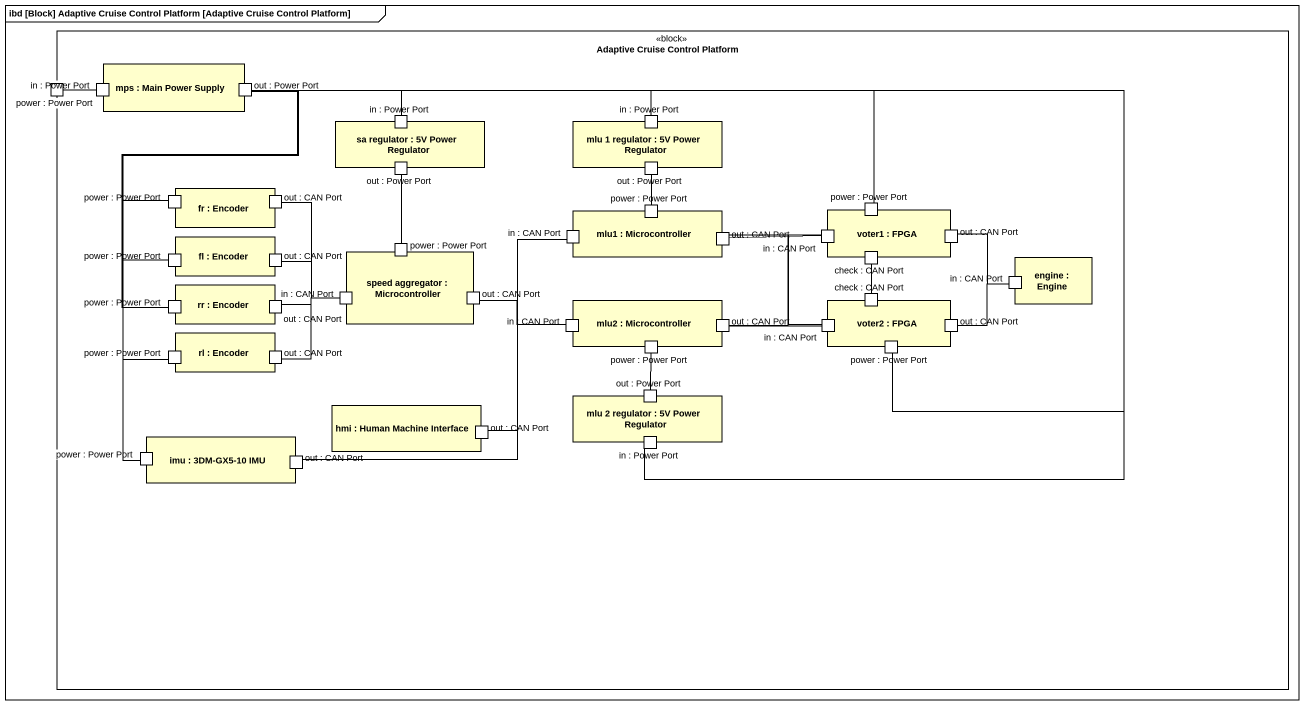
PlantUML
@startuml
mainframe ibd [Block] Adaptive Cruise Control Platform [Adaptive Cruise Control Platform]
rectangle "Adaptive Cruise Control Platform" as Adaptive_Cruise_Control <<block>> {
  rectangle "mps : Main Power Supply" as mps {
    port "in : Power Port" as in
    port "out : Power Port" as out
  }
  port "power : Power Port" as power
  rectangle "sa regulator : 5V Power Regulator" as sa_regulator {
    port "in : Power Port" as in_2
    port "out : Power Port" as out_2
  }
  rectangle "mlu 1 regulator : 5V Power Regulator" as mlu_1_regulator {
    port "in : Power Port" as in_3
    port "out : Power Port" as out_3
  }
  rectangle "fr : Encoder" as fr {
    port "power : Power Port" as power_2
    port "out : CAN Port" as out_4
  }
  rectangle "mlu1 : Microcontroller" as mlu1 {
    port "power : Power Port" as power_3
    port "in : CAN Port" as in_4
    port "out : CAN Port" as out_6
  }
  rectangle "voter1 : FPGA" as voter1 {
    port "power : Power Port" as power_4
    port "in : CAN Port" as in_5
    port "check : CAN Port" as check
    port "out : CAN Port" as out_7
  }
  rectangle "fl : Encoder" as fl {
    port "power : Power Port" as power_5
    port "out : CAN Port" as out_5
  }
  rectangle "speed aggregator : Microcontroller" as speed_aggregator {
    port "power : Power Port" as power_6
    port "in : CAN Port" as in_6
    port "out : CAN Port" as out_9
  }
  rectangle "engine : Engine" as engine {
    port "in : CAN Port" as in_7
  }
  rectangle "rr : Encoder" as rr {
    port "power : Power Port" as power_7
    port "out : CAN Port" as out_8
  }
  rectangle "mlu2 : Microcontroller" as mlu2 {
    port "in : CAN Port" as in_8
    port "power : Power Port" as power_8
    port "out : CAN Port" as out_10
  }
  rectangle "voter2 : FPGA" as voter2 {
    port "check : CAN Port" as check_2
    port "in : CAN Port" as in_9
    port "power : Power Port" as power_9
    port "out : CAN Port" as out_11
  }
  rectangle "rl : Encoder" as rl {
    port "power : Power Port" as power_10
    port "out : CAN Port" as out_12
  }
  rectangle "hmi : Human Machine Interface" as hmi {
    port "out : CAN Port" as out_15
  }
  rectangle "mlu 2 regulator : 5V Power Regulator" as mlu_2_regulator {
    port "out : Power Port" as out_13
    port "in : Power Port" as in_10
  }
  rectangle "imu : 3DM-GX5-10 IMU" as imu {
    port "power : Power Port" as power_11
    port "out : CAN Port" as out_14
  }
}
power -right- in
out -right- in_2
out -right- in_3
out -- power_2
out -right- power_4
out -- power_5
out -- power_7
out -right- power_9
out -- power_10
out -- power_11
out -- in_10
out_2 -- power_6
out_3 -- power_3
out_4 -- in_6
out_5 -right- in_6
out_6 -right- in_5
out_6 -- in_9
check -- check_2
out_7 -- in_7
out_8 -right- in_6
out_9 -up- in_4
out_9 -right- in_8
out_10 -up- in_5
out_10 -right- in_9
out_11 -up- in_7
out_12 -up- in_6
out_13 -up- power_8
out_14 -right- in_8
out_15 -up- in_4
out_15 -up- in_8
@enduml
